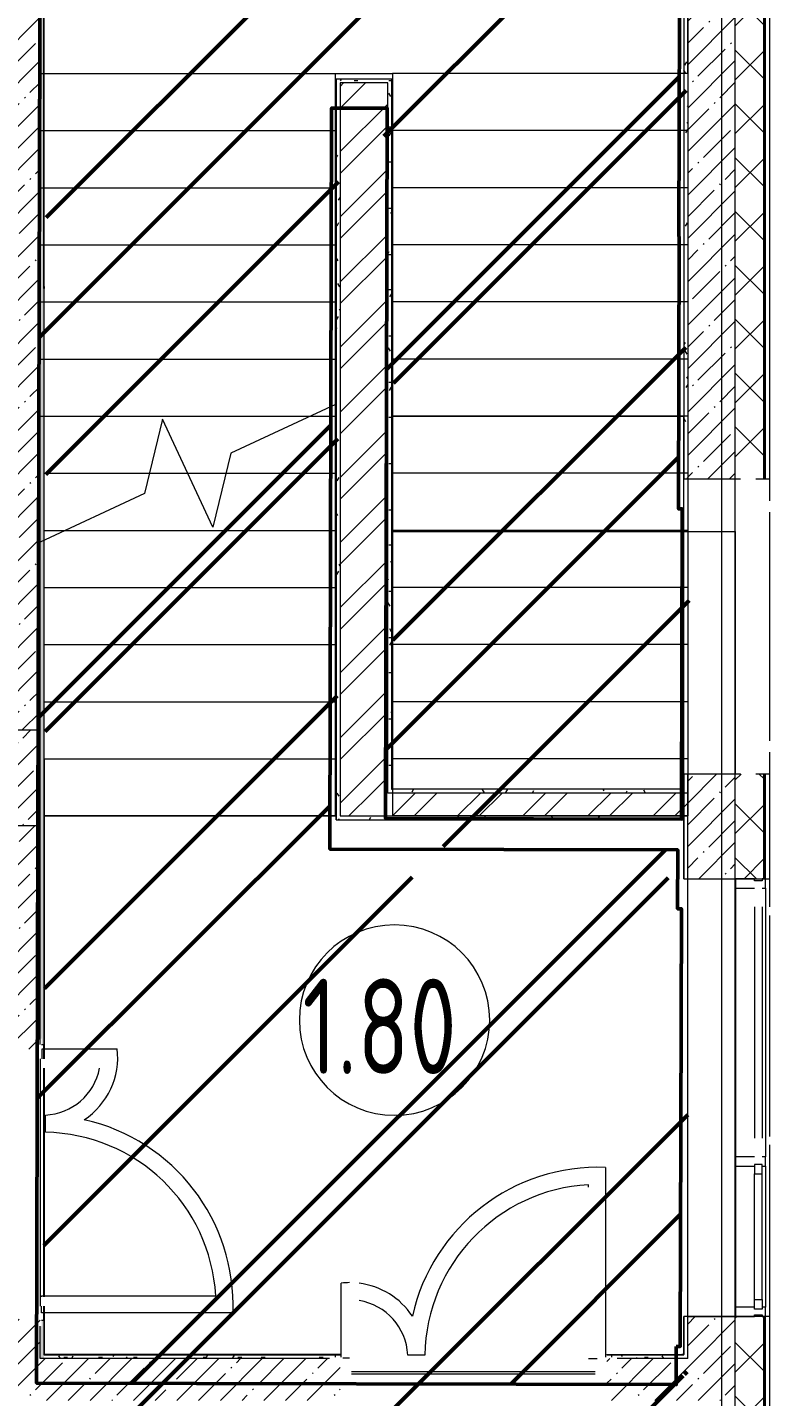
# Model space of a CAD drawing. Header units: millimetres. Extents: x -213547 to 415037, y -3642 to 106956.
# Drawn here: x 121428 to 125325, y 10264 to 17456 of the extents above; entities that cross this region are included whole.
import ezdxf

# ---------------------------------------------------------------- set-up
doc = ezdxf.new("R2010")
doc.units = ezdxf.units.MM
for name, color, linetype, lineweight in [('10)FK4', 3, 'Continuous', 50), ('1005 Краска CF15.1', 3, 'Continuous', 50), ('947 Штук ЛК CF15.1', 3, 'Continuous', 50), ('953 СКБ ЛК CF15.1', 3, 'Continuous', 50), ('A-AREA-IDEN', 7, 'Continuous', 9), ('A-FLOR', 7, 'Continuous', 9), ('A-GLAZ', 7, 'Continuous', 9), ('A-GLAZ-1', 7, 'Continuous', 5), ('A-GLAZ-CWMG', 7, 'Continuous', 9), ('A-GLAZ-CWMG-1', 7, 'Continuous', 20), ('A-WALL', 7, 'Continuous', 5), ('I-WALL', 7, 'Continuous', 5), ('S-COLS', 7, 'Continuous', 9), ('S-COLS-1', 7, 'Continuous', 5), ('S-STRS', 7, 'Continuous', 9), ('S-STRS-MBND', 7, 'Continuous', 9), ('Оси', 7, 'Continuous', 9)]:
    doc.layers.add(name, color=color, linetype=linetype, lineweight=lineweight)
doc.layers.add('A-WALL-1', color=9, linetype='Continuous', lineweight=5, true_color=0x808080)
doc.layers.add('A-WALL-FNSH-1', color=9, linetype='Continuous', lineweight=5, true_color=0x808080)
doc.styles.add('СПДС', font='ГОСТ тип А.ttf', dxfattribs={"width": 0.9})
pattern_1 = [(45, (64.7, -136.06), (-114.04925, 114.04925), []), (45, (178.75, -136.06), (-114.04925, 114.04925), [201.612, -40.322, 6.706, -33.617])]
pattern_2 = [(45, (64.7, -136.06), (-171.0739, 171.0739), []), (45, (178.75, -136.06), (-171.0739, 171.0739), [])]
pattern_3 = [(0, (64.7, -136.06), (243.84, 60.96), [20.117, -162.763, 20.117, -162.763, -975.36]), (0, (64.7, -136.06), (243.84, 60.96), [-365.76, 20.117, -345.643, 20.117, -162.763, -426.72]), (0, (64.7, -136.06), (243.84, 60.96), [-914.4, 20.117, -101.803, 20.117, -284.683]), (120, (156.14, -105.58), (-174.71291, 180.691634), [20.117, -162.763, 20.117, -162.763, -975.36]), (120, (156.14, -105.58), (-174.71291, 180.691634), [-365.76, 20.117, -345.643, 20.117, -162.763, -426.72]), (120, (156.14, -105.58), (-174.71291, 180.691634), [-914.4, 20.117, -101.803, 20.117, -284.683]), (240, (186.62, 16.34), (-69.12709, -241.651634), [20.117, -162.763, 20.117, -162.763, -975.36]), (240, (186.62, 16.34), (-69.12709, -241.651634), [-365.76, 20.117, -345.643, 20.117, -162.763, -426.72]), (240, (186.62, 16.34), (-69.12709, -241.651634), [-914.4, 20.117, -101.803, 20.117, -284.683])]

# ---------------------------------------------------------------- blocks, each defined once
blk = doc.blocks.new('PNS_Панель прямоугольная - Нр_Стекло - 40мм-24160822-Объем проектирования 1 этажа')
at = {"layer": 'A-GLAZ'}
for p, q in [((-380, 0), (-380, 40)), ((-380, 40), (-330, 40)), ((-330, 40), (-330, 0)), ((380, 40), (330, 40)), ((330, 40), (330, 0)), ((380, 0), (380, 40)), ((-330, 0), (-380, 0)), ((330, 0), (380, 0))]:
    blk.add_line(p, q, dxfattribs=at)
at = {"layer": 'A-GLAZ-1'}
for p, q in [((-330, 40), (330, 40)), ((-330, 0), (330, 0))]:
    blk.add_line(p, q, dxfattribs=at)
blk = doc.blocks.new('Прямоугольный импост - Импост структурный с накладкой - 160мм-23689442-Объем проектирования 1 этажа')
at = {"layer": 'A-GLAZ-CWMG'}
for p, q in [((125081, 11610), (125081, 10870)), ((125238, 11610), (125238, 10870))]:
    blk.add_line(p, q, dxfattribs=at)
blk = doc.blocks.new('Прямоугольный импост - Импост структурный с накладкой - 160мм-18691760-Объем проектирования 1 этажа')
at = {"layer": 'A-GLAZ-CWMG-1'}
for p, q in [((-50, 0), (-50, 17)), ((-50, 17), (0, 17)), ((0, 0), (-10, 0)), ((-10, 0), (-10, -40)), ((0, 17), (0, 0)), ((-50, -140), (-50, -40)), ((-10, -40), (0, -40)), ((0, -40), (0, -140)), ((0, -140), (-50, -140))]:
    blk.add_line(p, q, dxfattribs=at)
blk = doc.blocks.new('Прямоугольный импост - Импост структурный с накладкой - 160мм-23689444-Объем проектирования 1 этажа')
at = {"layer": 'A-GLAZ-CWMG'}
for p, q in [((125081, 13070), (125081, 11660)), ((125238, 13070), (125238, 11660)), ((125181, 12972), (125181, 11758)), ((125221, 12972), (125221, 11758))]:
    blk.add_line(p, q, dxfattribs=at)
blk = doc.blocks.new('Прямоугольный импост - Импост структурный с накладкой - 160мм-22960522-Объем проектирования 1 этажа')
at = {"layer": 'A-GLAZ-CWMG-1'}
for p, q in [((-25, 0), (-25, 17)), ((-25, 17), (25, 17)), ((25, 17), (25, 0)), ((-25, -140), (-25, -40)), ((25, -40), (25, -140)), ((25, -140), (-25, -140))]:
    blk.add_line(p, q, dxfattribs=at)
blk = doc.blocks.new('Прямоугольный импост - Импост структурный с накладкой - 160мм-18691766-Объем проектирования 1 этажа')
at = {"layer": 'A-GLAZ-CWMG-1'}
for p, q in [((0, 17), (-50, 17)), ((-50, 17), (-50, 0)), ((-10, -40), (-10, 0)), ((-10, 0), (0, 0)), ((0, 0), (0, 17)), ((-50, -40), (-50, -140)), ((0, -40), (-10, -40)), ((0, -140), (0, -40)), ((-50, -140), (0, -140))]:
    blk.add_line(p, q, dxfattribs=at)
blk = doc.blocks.new('BSC_Колонна _Прямоугольная - 500х500-22291386-Объем проектирования 1 этажа')
at = {"layer": 'S-COLS-1'}
h = blk.add_hatch(dxfattribs=at)
h.set_pattern_fill('FP_171', color=256, style=0, pattern_type=2)
h.set_pattern_definition([(45, (-121180, -13650), (-114.04925, 114.04925), []), (45, (-121065.95, -13650), (-114.04925, 114.04925), [201.613, -40.323, 6.706, -33.617])])
h.paths.add_polyline_path([(109, -250), (250, -250), (250, 250), (-250, 250), (-250, -250), (99.8, -250)])
for p, q in [((250, 250), (-250, 250)), ((-250, 250), (-250, -250)), ((250, -250), (250, 250)), ((-250, -250), (250, -250))]:
    blk.add_line(p, q, dxfattribs=at)
blk = doc.blocks.new('Марка_Помещения - Номер-25198446-Объем проектирования 1 этажа')
at = {"layer": 'A-AREA-IDEN'}
for start, end in [(360, 180), (180, 360)]:
    blk.add_arc((0, 0), 2.5, start, end, dxfattribs=at)

msp = doc.modelspace()

# ---------------------------------------------------------------- hatches: boundary and pattern name
at = {"layer": '10)FK4'}
h = msp.add_hatch(dxfattribs=at)
h.set_pattern_fill('ANSI31', color=1, scale=444)
h.paths.add_polyline_path([(123025.3, 17031.7), (123317.3, 17031), (123308.5, 13301.1), (124862.5, 13297.4), (124866.4, 14926.4), (124846.4, 14926.4), (124849.7, 16356.6), (124848.7, 16356.6), (124852.9, 18117.9), (124458.3, 18118.9), (121494.9, 18125.8), (121485, 13944.7), (121476.6, 10335.3), (124834.6, 10327.5), (124835, 10527.5), (124856, 10527.4), (124861.4, 12826.4), (124841.4, 12826.5), (124842.2, 13135.5), (123016.2, 13139.7)])
at = {"layer": '1005 Краска CF15.1'}
h = msp.add_hatch(dxfattribs=at)
h.set_pattern_fill('ANSI31', color=256, scale=300)
h.paths.add_polyline_path([(123061.6, 16884.6), (123353.6, 16883.9), (123344.9, 13153.9), (124898.9, 13150.3), (124902.7, 14779.3), (124882.7, 14779.3), (124886.1, 16209.5), (124885.1, 16209.5), (124889.2, 17970.8), (124815.5, 18735.2), (121531.2, 18742.2), (121521.4, 13797.6), (121512.9, 10188.2), (124870.9, 10180.3), (124871.4, 10380.3), (124892.4, 10380.3), (124897.8, 12679.3), (124877.8, 12679.3), (124878.5, 12988.3), (123052.5, 12992.6)])
h = msp.add_hatch(dxfattribs=at)
h.set_pattern_fill('ANSI31', color=256, scale=300)
h.paths.add_polyline_path([(123061.6, 16884.6), (123353.6, 16883.9), (123344.9, 13153.9), (124898.9, 13150.3), (124902.7, 14779.3), (124882.7, 14779.3), (124886.1, 16209.5), (124885.1, 16209.5), (124889.2, 17970.8), (124815.5, 18735.2), (121531.2, 18742.2), (121521.4, 13797.6), (121512.9, 10188.2), (124870.9, 10180.3), (124871.4, 10380.3), (124892.4, 10380.3), (124897.8, 12679.3), (124877.8, 12679.3), (124878.5, 12988.3), (123052.5, 12992.6)])
at = {"layer": '947 Штук ЛК CF15.1'}
h = msp.add_hatch(dxfattribs=at)
h.set_pattern_fill('ANSI31', color=256, scale=300)
h.paths.add_polyline_path([(123061.6, 16884.6), (123353.6, 16883.9), (123344.9, 13153.9), (124898.9, 13150.3), (124902.7, 14779.3), (124882.7, 14779.3), (124886.1, 16209.5), (124885.1, 16209.5), (124889.2, 17970.8), (124815.5, 18735.2), (121531.2, 18742.2), (121521.4, 13797.6), (121512.9, 10188.2), (124870.9, 10180.3), (124871.4, 10380.3), (124892.4, 10380.3), (124897.8, 12679.3), (124877.8, 12679.3), (124878.5, 12988.3), (123052.5, 12992.6)])
h = msp.add_hatch(dxfattribs=at)
h.set_pattern_fill('ANSI31', color=256, scale=300)
h.paths.add_polyline_path([(123061.6, 16884.6), (123353.6, 16883.9), (123344.9, 13153.9), (124898.9, 13150.3), (124902.7, 14779.3), (124882.7, 14779.3), (124886.1, 16209.5), (124885.1, 16209.5), (124889.2, 17970.8), (124815.5, 18735.2), (121531.2, 18742.2), (121521.4, 13797.6), (121512.9, 10188.2), (124870.9, 10180.3), (124871.4, 10380.3), (124892.4, 10380.3), (124897.8, 12679.3), (124877.8, 12679.3), (124878.5, 12988.3), (123052.5, 12992.6)])
at = {"layer": '953 СКБ ЛК CF15.1'}
h = msp.add_hatch(dxfattribs=at)
h.set_pattern_fill('ANSI31', color=256, scale=300)
h.paths.add_polyline_path([(123061.6, 16884.6), (123353.6, 16883.9), (123344.9, 13153.9), (124898.9, 13150.3), (124902.7, 14779.3), (124882.7, 14779.3), (124886.1, 16209.5), (124885.1, 16209.5), (124889.2, 17970.8), (124815.5, 18735.2), (121531.2, 18742.2), (121521.4, 13797.6), (121512.9, 10188.2), (124870.9, 10180.3), (124871.4, 10380.3), (124892.4, 10380.3), (124897.8, 12679.3), (124877.8, 12679.3), (124878.5, 12988.3), (123052.5, 12992.6)])
h = msp.add_hatch(dxfattribs=at)
h.set_pattern_fill('ANSI31', color=256, scale=300)
h.paths.add_polyline_path([(123061.6, 16884.6), (123353.6, 16883.9), (123344.9, 13153.9), (124898.9, 13150.3), (124902.7, 14779.3), (124882.7, 14779.3), (124886.1, 16209.5), (124885.1, 16209.5), (124889.2, 17970.8), (124815.5, 18735.2), (121531.2, 18742.2), (121521.4, 13797.6), (121512.9, 10188.2), (124870.9, 10180.3), (124871.4, 10380.3), (124892.4, 10380.3), (124897.8, 12679.3), (124877.8, 12679.3), (124878.5, 12988.3), (123052.5, 12992.6)])
at = {"layer": 'A-WALL'}
h = msp.add_hatch(dxfattribs=at)
h.set_pattern_fill('FP_24', color=256, style=0, pattern_type=2)
h.set_pattern_definition([(45, (64.7, -136.06), (-141.42136, 141.42136), []), (135, (64.7, -136.06), (-141.42136, -141.42136), [])])
h.paths.add_polyline_path([(125294.7, -386.1), (125294.7, 7564), (125144.7, 7564), (125144.7, -386.1), (125288.9, -386.1)])
h.paths.add_polyline_path([(125293.1, 8764), (125294.7, 8764), (125294.7, 10683.9), (125144.7, 10683.9), (125144.7, 8764)])
h.paths.add_polyline_path([(125294.7, 12983.9), (125294.7, 13533.9), (125144.7, 13533.9), (125144.7, 12983.9)])
h.paths.add_polyline_path([(125144.7, 15083.9), (125294.7, 15083.9), (125294.7, 21413.9), (125144.7, 21413.9), (125144.7, 16816.4)])
at = {"layer": 'I-WALL'}
h = msp.add_hatch(dxfattribs=at)
h.set_pattern_fill('FP_1', color=256, style=0, pattern_type=2)
h.set_pattern_definition(pattern_1)
h.paths.add_polyline_path([(124944.7, 10463.9), (125144.7, 10463.9), (125144.7, 10683.9), (124894.7, 10683.9), (124894.7, 10463.9)])
h.paths.add_polyline_path([(124894.7, 12983.9), (125144.7, 12983.9), (125144.7, 13533.9), (124894.7, 13533.9), (124894.7, 13106.4)])
h.paths.add_polyline_path([(124894.7, 15083.9), (125144.7, 15083.9), (125144.7, 21263.9), (124894.7, 21263.9), (124894.7, 15413.9)])
h = msp.add_hatch(dxfattribs=at)
h.set_pattern_fill('FP_191', color=256, style=0, pattern_type=2)
h.set_pattern_definition(pattern_3)
h.paths.add_polyline_path([(124894.7, 13433.9), (124894.7, 13533.9), (124874.7, 13533.9), (124875.7, 13453.9)])
h.paths.add_polyline_path([(124894.7, 13433.9), (124874.7, 13453.9), (124874.7, 13433.9)])
h.paths.add_polyline_path([(124874.7, 15083.9), (124894.7, 15083.9), (124894.7, 18713.9), (124874.7, 18713.9), (124874.7, 15097.5)])
h = msp.add_hatch(dxfattribs=at)
h.set_pattern_fill('FP_191', color=256, style=0, pattern_type=2)
h.set_pattern_definition(pattern_3)
h.paths.add_polyline_path([(121494.7, 10463.9), (121514.7, 10463.9), (121514.7, 10663.9), (121502.7, 10663.9), (121502.7, 10633.9), (121494.7, 10633.9)])
h.paths.add_polyline_path([(121514.7, 12113.9), (121514.7, 18680.9), (121494.7, 18693.9), (121494.9, 12143.9), (121502.7, 12143.9), (121502.7, 12113.9)])
h.paths.add_polyline_path([(121514.7, 18681.9), (121514.7, 18692.9), (121496.4, 18692.9)])
h = msp.add_hatch(dxfattribs=at)
h.set_pattern_fill('FP_1', color=256, style=0, pattern_type=2)
h.set_pattern_definition(pattern_1)
h.paths.add_polyline_path([(121274.7, 10243.9), (121494.7, 10243.9), (121494.7, 10688.9), (121274.7, 10688.9), (121274.7, 10246.7)])
h.paths.add_polyline_path([(121444.7, 12088.9), (121494.7, 12088.9), (121494.7, 13263.9), (121274.7, 13263.9), (121274.7, 12088.9), (121414.7, 12088.9)])
h.paths.add_polyline_path([(121274.7, 13763.9), (121494.7, 13763.9), (121494.7, 18463.9), (121274.7, 18463.9), (121274.7, 13783.9)])
h = msp.add_hatch(dxfattribs=at)
h.set_pattern_fill('FP_191', color=256, style=0, pattern_type=2)
h.set_pattern_definition(pattern_3)
h.paths.add_polyline_path([(123049.7, 13313.9), (123069.7, 13313.9), (123069.7, 17183.9), (123049.7, 17183.9), (123049.7, 13433.9)])
h = msp.add_hatch(dxfattribs=at)
h.set_pattern_fill('FP_191', color=256, style=0, pattern_type=2)
h.set_pattern_definition(pattern_3)
h.paths.add_polyline_path([(123339.7, 17163.9), (123339.7, 17183.9), (123069.7, 17183.9), (123069.7, 17163.9), (123319.7, 17163.9)])
h = msp.add_hatch(dxfattribs=at)
h.set_pattern_fill('FP_79', color=256, style=0, pattern_type=2)
h.set_pattern_definition(pattern_2)
h.paths.add_polyline_path([(123069.7, 13433.9), (123319.7, 13433.9), (123319.7, 17163.9), (123069.7, 17163.9), (123069.7, 13613.9)])
h = msp.add_hatch(dxfattribs=at)
h.set_pattern_fill('FP_191', color=256, style=0, pattern_type=2)
h.set_pattern_definition(pattern_3)
h.paths.add_polyline_path([(123319.7, 13433.9), (123339.7, 13433.9), (123338.4, 13452.6)])
h.paths.add_polyline_path([(123319.7, 13433.9), (123339.7, 13454.9), (123339.7, 17163.9), (123319.7, 17163.9), (123319.7, 13613.9)])
h = msp.add_hatch(dxfattribs=at)
h.set_pattern_fill('FP_191', color=256, style=0, pattern_type=2)
h.set_pattern_definition(pattern_3)
h.paths.add_polyline_path([(124557.2, 13433.9), (124874.7, 13433.9), (124874.7, 13453.9), (123340.7, 13453.9), (123340.5, 13433.9), (123525.7, 13433.9)])
h = msp.add_hatch(dxfattribs=at)
h.set_pattern_fill('FP_79', color=256, style=0, pattern_type=2)
h.set_pattern_definition(pattern_2)
h.paths.add_polyline_path([(123319.7, 13313.9), (124894.7, 13313.9), (124894.7, 13433.9), (123069.7, 13433.9), (123069.7, 13313.9)])
h = msp.add_hatch(dxfattribs=at)
h.set_pattern_fill('FP_191', color=256, style=0, pattern_type=2)
h.set_pattern_definition(pattern_3)
h.paths.add_polyline_path([(124872, 13293.9), (124874.7, 13293.9), (124874.7, 13313.9), (123049.7, 13313.9), (123049.7, 13293.9), (124557.2, 13293.9)])
h = msp.add_hatch(dxfattribs=at)
h.set_pattern_fill('FP_1', color=256, style=0, pattern_type=2)
h.set_pattern_definition(pattern_1)
h.paths.add_polyline_path([(125144.7, 10243.9), (125144.7, 10463.9), (124469.7, 10463.9), (124469.7, 10243.9), (124994.7, 10243.9)])
h.paths.add_polyline_path([(122321.7, 10243.9), (123069.7, 10243.9), (123069.7, 10463.9), (121494.7, 10463.9), (121494.7, 10243.9)])
h = msp.add_hatch(dxfattribs=at)
h.set_pattern_fill('FP_191', color=256, style=0, pattern_type=2)
h.set_pattern_definition(pattern_3)
h.paths.add_polyline_path([(122494.2, 10463.9), (123014.7, 10464.3), (123014.7, 10471.9), (123044.7, 10471.9), (123044.7, 10483.9), (121515.7, 10483), (121514.7, 10463.9), (122416.7, 10463.9)])
h.paths.add_polyline_path([(124894.7, 10463.9), (124894.7, 10483.9), (124874.7, 10483.9)])
h.paths.add_polyline_path([(124894.7, 10463.9), (124873.7, 10483.9), (124494.7, 10483.9), (124494.7, 10471.9), (124524.7, 10471.9), (124524.7, 10463.9), (124569.7, 10463.9)])

# ---------------------------------------------------------------- linework, layer by layer
at = {"layer": '10)FK4', "flags": 128}
msp.add_lwpolyline([(124835, 10527.5), (124856, 10527.4), (124861.4, 12826.4), (124841.4, 12826.5), (124842.2, 13135.5), (123016.2, 13139.7), (123025.3, 17031.7), (123317.3, 17031), (123308.5, 13301.1), (124862.5, 13297.4), (124866.4, 14926.4), (124846.4, 14926.4), (124849.7, 16356.6), (124848.7, 16356.6), (124852.9, 18117.9), (124458.3, 18118.9), (121494.9, 18125.8), (121485, 13944.7), (121484, 13944.7), (121484, 13942.5), (121485, 13942.5), (121476.6, 10335.3), (124834.6, 10327.5)], close=True, dxfattribs=at)
at = {"layer": 'A-FLOR'}
for p, q in [((123339.7, 15413.9), (124874.7, 15413.9)), ((123344.7, 13453.9), (123344.7, 15413.9)), ((124874.7, 13533.9), (124874.7, 15413.9)), ((124894.7, 15083.9), (124894.7, 13533.9)), ((123339.7, 14808.7), (125144.7, 14808.7)), ((125144.7, 14808.7), (125144.7, 13533.9)), ((123044.7, 13613.9), (123049.7, 13613.9)), ((124874.7, 13453.9), (123344.7, 13453.9)), ((123049.7, 13313.9), (121514.7, 13313.9)), ((124894.7, 10683.9), (124894.7, 12983.9)), ((125144.7, 12983.9), (125144.7, 10683.9)), ((121494.7, 12113.9), (121494.7, 12576.4)), ((121505.2, 12038.9), (121505.2, 12091.3)), ((121505.2, 12091.3), (121899.6, 12091.3)), ((121494.7, 12038.9), (121494.7, 10738.9)), ((121522.2, 11652.2), (121522.2, 11742.6)), ((124463.5, 11467.7), (124463.5, 10471.9)), ((124373.5, 11363.9), (124373.5, 11377)), ((123075.9, 10471.9), (123075.9, 10859.9)), ((121502.2, 10788.9), (121502.2, 10793.7)), ((121502.2, 10793.7), (122416.7, 10793.7)), ((121502.2, 10703.9), (121502.2, 10738.9)), ((122507.5, 10703.7), (121502.7, 10703.7)), ((123119.7, 10465.5), (123084.7, 10465.5)), ((123515, 10482.5), (123424.5, 10482.5)), ((124419.7, 10462.5), (124373.5, 10462.5)), ((124409.7, 10393.9), (123129.7, 10393.9)), ((123129.7, 10383.9), (124409.7, 10383.9))]:
    msp.add_line(p, q, dxfattribs=at)
for centre, radius, start, end in [((121508.2, 12046.3), 394, 303.62195, 6.55825), ((121508.2, 12046.3), 394, 303.62195, 6.55825), ((121508.2, 12046.3), 304, 272.63955, 349.07682), ((121508.2, 12046.3), 304, 272.63955, 349.07682), ((121508.2, 10742.3), 910, 3.23752, 89.11849), ((121508.2, 10742.3), 910, 3.23752, 89.11849), ((121508.2, 10742.3), 1000, 357.78741, 77.3989), ((121508.2, 10742.3), 1000, 357.78741, 77.3989), ((124424.9, 10468.5), 1000, 87.78741, 167.3989), ((124424.9, 10468.5), 1000, 87.78741, 167.3989), ((124424.9, 10468.5), 910, 93.23752, 179.11849), ((124424.9, 10468.5), 910, 93.23752, 179.11849), ((123120.9, 10468.5), 394, 90.17146, 96.55825), ((123120.9, 10468.5), 394, 90.17146, 96.55825), ((123120.9, 10468.5), 394, 33.62195, 82.85688), ((123120.9, 10468.5), 394, 33.62195, 82.85688), ((123120.9, 10468.5), 304, 2.63955, 80.73873), ((123120.9, 10468.5), 304, 2.63955, 80.73873)]:
    msp.add_arc(centre, radius, start, end, dxfattribs=at)
at = {"layer": 'A-WALL'}
for p, q in [((125324.7, 21443.9), (125324.7, 14968.9)), ((125294.7, 15083.9), (125294.7, 21413.9)), ((125297.7, 15083.9), (125297.7, 21416.9)), ((125144.7, 8764), (125144.7, 21263.9)), ((121514.7, 16094.3), (121514.7, 18693.9)), ((124874.7, 18693.9), (124874.7, 15413.9)), ((123319.7, 17163.9), (123069.7, 17163.9)), ((123319.7, 13433.9), (123319.7, 17163.9)), ((123339.7, 17163.9), (123339.7, 13453.9)), ((125302.7, 15083.9), (125324.7, 15083.9)), ((125324.7, 14908.9), (125324.7, 13708.9)), ((125324.7, 13648.9), (125324.7, 12835.9)), ((125294.7, 12983.9), (125294.7, 13533.9)), ((125297.7, 12983.9), (125297.7, 13533.9)), ((125324.7, 13533.9), (125302.7, 13533.9)), ((123344.7, 13453.9), (123340.7, 13453.9)), ((123049.7, 13293.9), (124874.7, 13293.9)), ((125302.7, 12983.9), (125324.7, 12983.9)), ((125324.7, 12790.9), (125324.7, 11630.9)), ((125324.7, 11585.9), (125324.7, -416.1)), ((121514.7, 10663.9), (121514.7, 10483.9)), ((124874.7, 10483.9), (124874.7, 10684.9)), ((125294.7, 8764), (125294.7, 10683.9)), ((125297.7, 8764), (125297.7, 10683.9)), ((125324.7, 10683.9), (125302.7, 10683.9)), ((123044.7, 10483.9), (121514.7, 10483.9)), ((121514.7, 10483.9), (121515.7, 10483.9)), ((121515.7, 10483.9), (123044.7, 10483.9)), ((121515.7, 10483.9), (121515.7, 10483.9)), ((124873.7, 10483.9), (124494.7, 10483.9)), ((124494.7, 10483.9), (124873.7, 10483.9)), ((124873.7, 10483.9), (124873.7, 10484.9)), ((124873.7, 10483.9), (124874.7, 10483.9)), ((124873.7, 10483.9), (124874.7, 10483.9))]:
    msp.add_line(p, q, dxfattribs=at)
at = {"layer": 'A-WALL-1'}
for p, q in [((124894.7, 18713.9), (124894.7, 15083.9)), ((121494.7, 13763.9), (121494.7, 18463.9)), ((123339.7, 17183.9), (123049.7, 17183.9)), ((123069.7, 17163.9), (123069.7, 13313.9)), ((121514.7, 16085), (121514.7, 16094.3)), ((124874.7, 15083.9), (125172.7, 15083.9)), ((125252.7, 15083.9), (125294.7, 15083.9)), ((125172.7, 13533.9), (124874.7, 13533.9)), ((124894.7, 13313.9), (124894.7, 13533.9)), ((125294.7, 13533.9), (125252.7, 13533.9)), ((124894.7, 13433.9), (123319.7, 13433.9)), ((123069.7, 13313.9), (124894.7, 13313.9)), ((124894.7, 12983.9), (124894.7, 13313.9)), ((121494.7, 12576.4), (121494.7, 13263.9)), ((124874.7, 12983.9), (125294.7, 12983.9)), ((121502.7, 12113.9), (121514.7, 12113.9)), ((121514.7, 10663.9), (121502.7, 10663.9)), ((124894.7, 10684.9), (124874.7, 10684.9)), ((124894.7, 10463.9), (124894.7, 10683.9)), ((125294.7, 10683.9), (125144.7, 10683.9)), ((121494.7, 10463.9), (121494.7, 10633.9)), ((123014.7, 10463.9), (121494.7, 10463.9)), ((123044.7, 10471.9), (123044.7, 10483.9)), ((124494.7, 10483.9), (124494.7, 10471.9)), ((124894.7, 10463.9), (124524.7, 10463.9))]:
    msp.add_line(p, q, dxfattribs=at)
at = {"layer": 'A-WALL-FNSH-1'}
for p, q in [((125302.7, 15083.9), (125302.7, 21421.9)), ((121515.7, 16094.3), (121515.7, 18692.9)), ((124873.7, 18692.9), (124873.7, 15083.9)), ((123048.7, 17184.9), (123048.7, 13293.9)), ((123049.7, 13292.9), (123049.7, 17183.9)), ((123339.7, 17183.9), (123339.7, 17163.9)), ((121514.7, 16094.3), (121515.7, 16094.3)), ((121515.7, 16085), (121514.7, 16085)), ((121514.7, 16085), (121514.7, 12113.9)), ((121515.7, 13612.4), (121515.7, 16085)), ((124873.7, 15083.9), (124874.7, 15083.9)), ((125294.7, 15083.9), (125302.7, 15083.9)), ((121515.7, 13613.9), (121514.7, 13613.9)), ((121514.7, 13612.4), (121515.7, 13612.4)), ((124874.7, 13533.9), (124873.7, 13533.9)), ((124873.7, 13533.9), (124873.7, 12983.9)), ((124874.7, 12983.9), (124874.7, 13533.9)), ((125302.7, 13533.9), (125294.7, 13533.9)), ((125302.7, 12983.9), (125302.7, 13533.9)), ((124874.7, 13454.9), (123339.7, 13454.9)), ((123049.7, 13292.9), (124874.7, 13292.9)), ((124873.7, 12983.9), (124874.7, 12983.9)), ((125294.7, 12983.9), (125302.7, 12983.9)), ((121514.7, 12088.9), (121515.7, 12088.9)), ((121515.7, 10688.9), (121514.7, 10688.9)), ((124874.7, 10684.9), (124873.7, 10684.9)), ((124873.7, 10684.9), (124873.7, 10484.9)), ((124874.7, 10683.9), (124873.7, 10683.9)), ((125144.7, 10684.9), (124894.7, 10684.9)), ((124894.7, 10683.9), (125144.7, 10683.9)), ((125302.7, 10683.9), (125294.7, 10683.9)), ((125302.7, 8764), (125302.7, 10683.9)), ((123069.7, 10484.9), (121515.7, 10484.9)), ((123044.7, 10483.9), (123069.7, 10483.9)), ((123069.7, 10483.9), (123069.7, 10484.9)), ((124469.7, 10484.9), (124469.7, 10483.9)), ((124469.7, 10483.9), (124494.7, 10483.9)), ((124873.7, 10484.9), (124864.2, 10484.9))]:
    msp.add_line(p, q, dxfattribs=at)
at = {"layer": 'I-WALL'}
for p, q in [((123048.7, 17184.9), (123340.7, 17184.9)), ((123049.7, 17184.9), (123049.7, 17183.9)), ((123340.7, 17183.9), (123339.7, 17183.9)), ((123340.7, 17184.9), (123340.7, 13453.9)), ((121515.7, 16094.3), (121515.7, 16085)), ((121515.7, 13612.4), (121515.7, 12088.9)), ((123339.7, 13453.9), (123340.7, 13453.9)), ((123048.7, 13292.9), (123048.7, 13293.9)), ((123048.7, 13293.9), (123049.7, 13293.9)), ((123049.7, 13292.9), (123048.7, 13292.9)), ((121515.7, 13014.4), (121514.7, 13014.4)), ((121515.7, 13013.9), (121514.7, 13013.9)), ((121514.7, 12088.9), (121514.7, 12113.9)), ((121514.7, 12038.9), (121514.7, 12088.5)), ((121515.7, 12088.2), (121515.7, 12038.9)), ((121514.7, 10788.9), (121514.7, 11988.9)), ((121515.7, 11988.9), (121515.7, 10788.9)), ((121514.7, 10704.9), (121514.7, 10738.9)), ((121515.7, 10738.9), (121515.7, 10705)), ((121514.7, 10663.9), (121514.7, 10703.7)), ((121515.7, 10703.7), (121515.7, 10483.9)), ((124469.7, 10484.9), (124864.2, 10484.9)), ((124864.2, 10483.9), (124864.2, 10484.9))]:
    msp.add_line(p, q, dxfattribs=at)
at = {"layer": 'S-STRS'}
for p, q in [((121514.7, 17213.9), (123044.7, 17213.9)), ((121514.7, 17213.9), (123044.7, 17213.9)), ((123044.7, 17213.9), (123344.7, 17213.9)), ((123044.7, 16913.9), (123044.7, 17213.9)), ((124874.7, 17213.9), (123344.7, 17213.9)), ((123344.7, 17213.9), (123344.7, 16913.9)), ((124874.7, 17213.9), (123344.7, 17213.9)), ((121514.7, 16913.9), (123044.7, 16913.9)), ((121514.7, 16913.9), (123044.7, 16913.9)), ((123044.7, 16613.9), (123044.7, 16913.9)), ((123344.7, 16913.9), (123344.7, 16613.9)), ((124874.7, 16913.9), (123344.7, 16913.9)), ((124874.7, 16913.9), (123344.7, 16913.9)), ((121514.7, 16613.9), (123044.7, 16613.9)), ((121514.7, 16613.9), (123044.7, 16613.9)), ((123044.7, 16313.9), (123044.7, 16613.9)), ((123344.7, 16613.9), (123344.7, 16313.9)), ((124874.7, 16613.9), (123344.7, 16613.9)), ((124874.7, 16613.9), (123344.7, 16613.9)), ((121514.7, 16313.9), (123044.7, 16313.9)), ((121514.7, 16313.9), (123044.7, 16313.9)), ((123044.7, 16013.9), (123044.7, 16313.9)), ((123344.7, 16313.9), (123344.7, 16013.9)), ((124874.7, 16313.9), (123344.7, 16313.9)), ((124874.7, 16313.9), (123344.7, 16313.9)), ((121514.3, 16013.9), (123044.7, 16013.9)), ((121514.3, 16013.9), (123044.7, 16013.9)), ((123044.7, 15713.9), (123044.7, 16013.9)), ((123344.7, 16013.9), (123344.7, 15713.9)), ((124874.7, 16013.9), (123344.7, 16013.9)), ((124874.7, 16013.9), (123344.7, 16013.9)), ((121514.7, 15713.9), (123044.7, 15713.9)), ((121514.7, 15713.9), (123044.7, 15713.9)), ((123044.7, 15475.3), (123044.7, 15713.9)), ((123344.7, 15713.9), (123344.7, 15413.9)), ((124874.7, 15713.9), (123344.7, 15713.9)), ((124874.7, 15713.9), (123344.7, 15713.9)), ((123044.7, 15413.9), (123044.7, 15475.3)), ((121514.7, 15413.9), (122913.1, 15413.9)), ((121514.7, 15413.9), (122913.1, 15413.9)), ((122913.1, 15413.9), (123044.7, 15413.9)), ((122913.1, 15413.9), (123044.7, 15413.9)), ((123044.7, 15113.9), (123044.7, 15413.9)), ((124874.7, 15413.9), (123344.7, 15413.9)), ((121514.7, 15113.9), (122068.8, 15113.9)), ((121514.7, 15113.9), (122068.8, 15113.9)), ((122068.8, 15113.9), (122269.7, 15113.9)), ((122068.8, 15113.9), (122269.7, 15113.9)), ((122269.7, 15113.9), (122470.6, 15113.9)), ((122269.7, 15113.9), (122470.6, 15113.9)), ((122470.6, 15113.9), (123044.7, 15113.9)), ((122470.6, 15113.9), (123044.7, 15113.9)), ((123044.7, 14813.9), (123044.7, 15113.9)), ((121514.7, 14813.9), (121626.3, 14813.9)), ((121514.7, 14813.9), (121626.3, 14813.9)), ((121626.3, 14813.9), (123044.7, 14813.9)), ((121626.3, 14813.9), (123044.7, 14813.9)), ((123044.7, 14513.9), (123044.7, 14813.9)), ((121514.7, 14513.9), (123044.7, 14513.9)), ((121514.7, 14513.9), (123044.7, 14513.9)), ((123044.7, 14213.9), (123044.7, 14513.9)), ((121514.7, 14213.9), (123044.7, 14213.9)), ((121514.7, 14213.9), (123044.7, 14213.9)), ((123044.7, 13913.9), (123044.7, 14213.9)), ((121514.7, 13913.9), (123044.7, 13913.9)), ((121514.7, 13913.9), (123044.7, 13913.9)), ((123044.7, 13613.9), (123044.7, 13913.9)), ((121514.7, 13613.9), (123044.7, 13613.9)), ((121514.7, 13613.9), (123044.7, 13613.9)), ((123044.7, 13313.9), (123044.7, 13613.9)), ((121514.7, 13313.9), (123044.7, 13313.9)), ((121514.7, 13313.9), (123044.7, 13313.9))]:
    msp.add_line(p, q, dxfattribs=at)
at = {"layer": 'S-STRS-MBND'}
for p, q in [((121494.7, 18713.9), (121494.7, 17213.9)), ((124894.7, 17213.9), (124894.7, 18713.9)), ((121494.7, 17213.9), (123044.7, 17213.9)), ((121494.7, 15413.9), (121494.7, 17213.9)), ((121494.7, 17213.9), (123044.7, 17213.9)), ((123044.7, 17213.9), (123344.7, 17213.9)), ((123044.7, 15475.3), (123044.7, 17213.9)), ((124894.7, 17213.9), (123344.7, 17213.9)), ((123344.7, 17213.9), (123344.7, 13313.9)), ((124894.7, 17213.9), (123344.7, 17213.9)), ((124894.7, 17213.9), (124894.7, 13313.9)), ((121494.7, 16913.9), (123044.7, 16913.9)), ((121494.7, 16913.9), (123044.7, 16913.9)), ((124894.7, 16913.9), (123344.7, 16913.9)), ((124894.7, 16913.9), (123344.7, 16913.9)), ((121494.7, 16613.9), (123044.7, 16613.9)), ((121494.7, 16613.9), (123044.7, 16613.9)), ((124894.7, 16613.9), (123344.7, 16613.9)), ((124894.7, 16613.9), (123344.7, 16613.9)), ((121494.7, 16313.9), (123044.7, 16313.9)), ((121494.7, 16313.9), (123044.7, 16313.9)), ((124894.7, 16313.9), (123344.7, 16313.9)), ((124894.7, 16313.9), (123344.7, 16313.9)), ((121494.7, 16013.9), (123044.7, 16013.9)), ((121494.7, 16013.9), (123044.7, 16013.9)), ((124894.7, 16013.9), (123344.7, 16013.9)), ((124894.7, 16013.9), (123344.7, 16013.9)), ((121494.7, 15713.9), (123044.7, 15713.9)), ((121494.7, 15713.9), (123044.7, 15713.9)), ((124894.7, 15713.9), (123344.7, 15713.9)), ((124894.7, 15713.9), (123344.7, 15713.9)), ((123044.7, 15475.3), (122496.3, 15219.6)), ((121494.7, 15413.9), (122913.1, 15413.9)), ((121494.7, 15413.9), (122913.1, 15413.9)), ((122137.6, 15397.2), (122043.1, 15008.3)), ((122401.8, 14830.7), (122137.6, 15397.2)), ((124894.7, 15413.9), (123344.7, 15413.9)), ((124894.7, 15413.9), (123344.7, 15413.9)), ((122496.3, 15219.6), (122401.8, 14830.7)), ((121514.7, 15113.9), (122068.8, 15113.9)), ((121514.7, 15113.9), (122068.8, 15113.9)), ((122269.7, 15113.9), (122470.6, 15113.9)), ((122269.7, 15113.9), (122470.6, 15113.9)), ((124894.7, 15113.9), (123344.7, 15113.9)), ((124894.7, 15113.9), (123344.7, 15113.9)), ((122043.1, 15008.3), (121494.7, 14752.5)), ((121514.7, 14813.9), (121626.3, 14813.9)), ((121514.7, 14813.9), (121626.3, 14813.9)), ((124894.7, 14813.9), (123344.7, 14813.9)), ((124894.7, 14813.9), (123344.7, 14813.9)), ((124894.7, 14513.9), (123344.7, 14513.9)), ((124894.7, 14513.9), (123344.7, 14513.9)), ((124894.7, 14213.9), (123344.7, 14213.9)), ((124894.7, 14213.9), (123344.7, 14213.9)), ((124894.7, 13913.9), (123344.7, 13913.9)), ((124894.7, 13913.9), (123344.7, 13913.9)), ((124894.7, 13613.9), (123344.7, 13613.9)), ((124894.7, 13613.9), (123344.7, 13613.9)), ((124894.7, 13313.9), (123344.7, 13313.9))]:
    msp.add_line(p, q, dxfattribs=at)
at = {"layer": 'Оси'}
msp.add_lwpolyline([(125074.7, -2042.3), (125074.7, 2957.7), (125074.7, 16779), (125074.7, 21779)], dxfattribs=at)

# ---------------------------------------------------------------- block references
at = {"layer": 'A-AREA-IDEN', "xscale": 199.9999999999999, "yscale": 199.9999999999999, "zscale": 199.9999999999999}
msp.add_blockref('Марка_Помещения - Номер-25198446-Объем проектирования 1 этажа', (123355.7, 12241.6), dxfattribs=at)
at = {"layer": 'A-GLAZ', "color": 3, "rotation": 89.99999999999957}
msp.add_blockref('PNS_Панель прямоугольная - Нр_Стекло - 40мм-24160822-Объем проектирования 1 этажа', (125285.7, 11103.9), dxfattribs=at)
at = {"layer": 'A-GLAZ-CWMG', "extrusion": (0, 0, -1), "rotation": 90.00000000000044}
for name, p in [('Прямоугольный импост - Импост структурный с накладкой - 160мм-18691760-Объем проектирования 1 этажа', (-125285.7, 12983.9)), ('Прямоугольный импост - Импост структурный с накладкой - 160мм-22960522-Объем проектирования 1 этажа', (-125285.7, 11498.9))]:
    msp.add_blockref(name, p, dxfattribs=at)
at = {"layer": 'A-GLAZ-CWMG'}
for name in ['Прямоугольный импост - Импост структурный с накладкой - 160мм-23689444-Объем проектирования 1 этажа', 'Прямоугольный импост - Импост структурный с накладкой - 160мм-23689442-Объем проектирования 1 этажа']:
    msp.add_blockref(name, (64.7, -136.1), dxfattribs=at)
at = {"layer": 'A-GLAZ-CWMG', "rotation": 269.9999999999995}
msp.add_blockref('Прямоугольный импост - Импост структурный с накладкой - 160мм-18691766-Объем проектирования 1 этажа', (125285.7, 10683.9), dxfattribs=at)
at = {"layer": 'S-COLS'}
msp.add_blockref('BSC_Колонна _Прямоугольная - 500х500-22291386-Объем проектирования 1 этажа', (121244.7, 13513.9), dxfattribs=at)

# ---------------------------------------------------------------- texts
at = {"layer": 'A-AREA-IDEN', "insert": (122871.9, 12458.8), "char_height": 500, "width": 1212.151, "attachment_point": 1, "style": 'СПДС'}
msp.add_mtext('1.80', dxfattribs=at)

doc.saveas('drawing.dxf')
